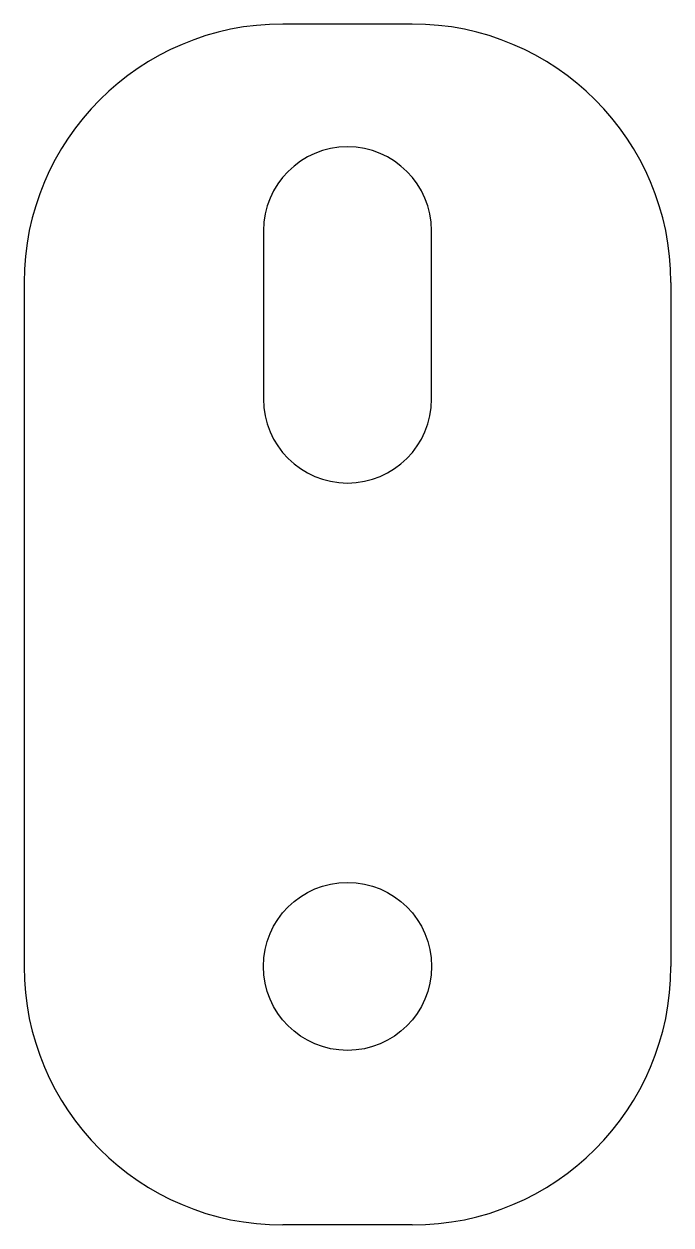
# Model space of a CAD drawing. Header units: millimetres. Extents: x -10 to 10, y -15.2 to 22.
import ezdxf

# ---------------------------------------------------------------- set-up
doc = ezdxf.new("R2010")
doc.units = ezdxf.units.MM

msp = doc.modelspace()

# ---------------------------------------------------------------- linework, layer by layer
at = {"color": 7, "linetype": 'Continuous', "lineweight": 25}
for p, q in [((2, 22), (-2, 22)), ((-2.6, 15.6), (-2.6, 10.4)), ((2.6, 10.4), (2.6, 15.6)), ((-10, 14), (-10, -7.154)), ((10, 14), (10, -7.154)), ((2, -15.154), (-2, -15.154))]:
    msp.add_line(p, q, dxfattribs=at)
msp.add_circle((0, -7.154), 2.6, dxfattribs=at)
for centre, radius, start, end in [((-2, 14), 8, 90, 180), ((2, 14), 8, 0, 90), ((0, 15.6), 2.6, 0, 180), ((0, 10.4), 2.6, 180, 0), ((-2, -7.154), 8, 180, 270), ((2, -7.154), 8, 270, 0)]:
    msp.add_arc(centre, radius, start, end, dxfattribs=at)

doc.saveas('drawing.dxf')
